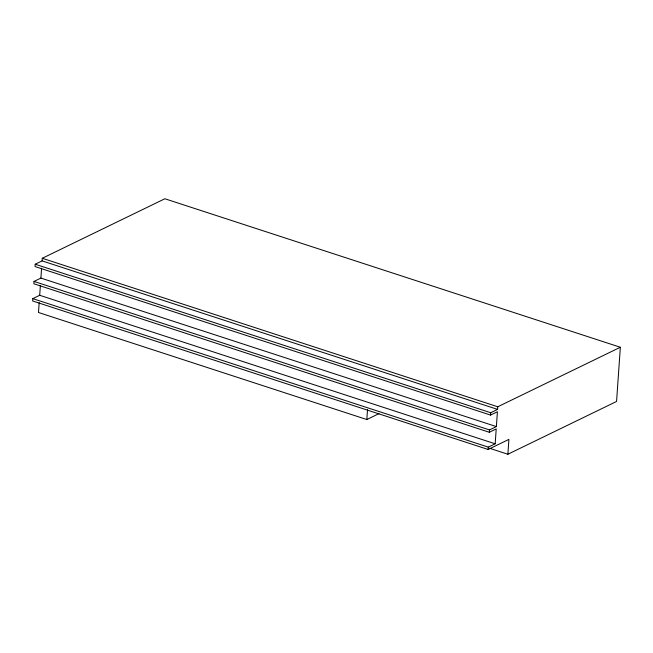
<?xml version="1.0" encoding="UTF-8"?>
<svg xmlns="http://www.w3.org/2000/svg" width="653" height="653" viewBox="0 0 653 653"><rect width="100%" height="100%" fill="white"/><g stroke="black" fill="none" stroke-linecap="round" stroke-linejoin="round"><path stroke-width="0.98" d="M507.871 454.243L616.563 401.464L620.35 347.257L497.766 406.778L497.586 409.39L42.102 260.882L35.221 264.228L35.058 266.571L490.542 415.071L497.423 411.733L496.378 426.589L40.894 278.088L34.013 281.427L33.85 283.777L489.334 432.278L496.215 428.931L495.178 443.795L39.694 295.287L32.813 298.633L32.65 300.976L488.134 449.476L508.907 439.387L507.871 454.243L489.57 448.276M39.18 302.592L38.494 312.493L366.823 419.536L378.985 413.635M39.694 295.287L40.388 285.385M40.894 278.088L41.588 268.187M42.102 260.882L42.282 258.278L164.866 198.757L620.35 347.257M366.823 419.536L367.517 409.635M488.134 449.476L488.297 447.134L495.178 443.795M489.334 432.278L489.505 429.927L496.378 426.589M490.542 415.071L490.705 412.729L497.586 409.39M42.282 258.278L497.766 406.778M35.221 264.228L490.705 412.729M34.013 281.427L489.505 429.927M32.813 298.633L488.297 447.134"/></g></svg>
